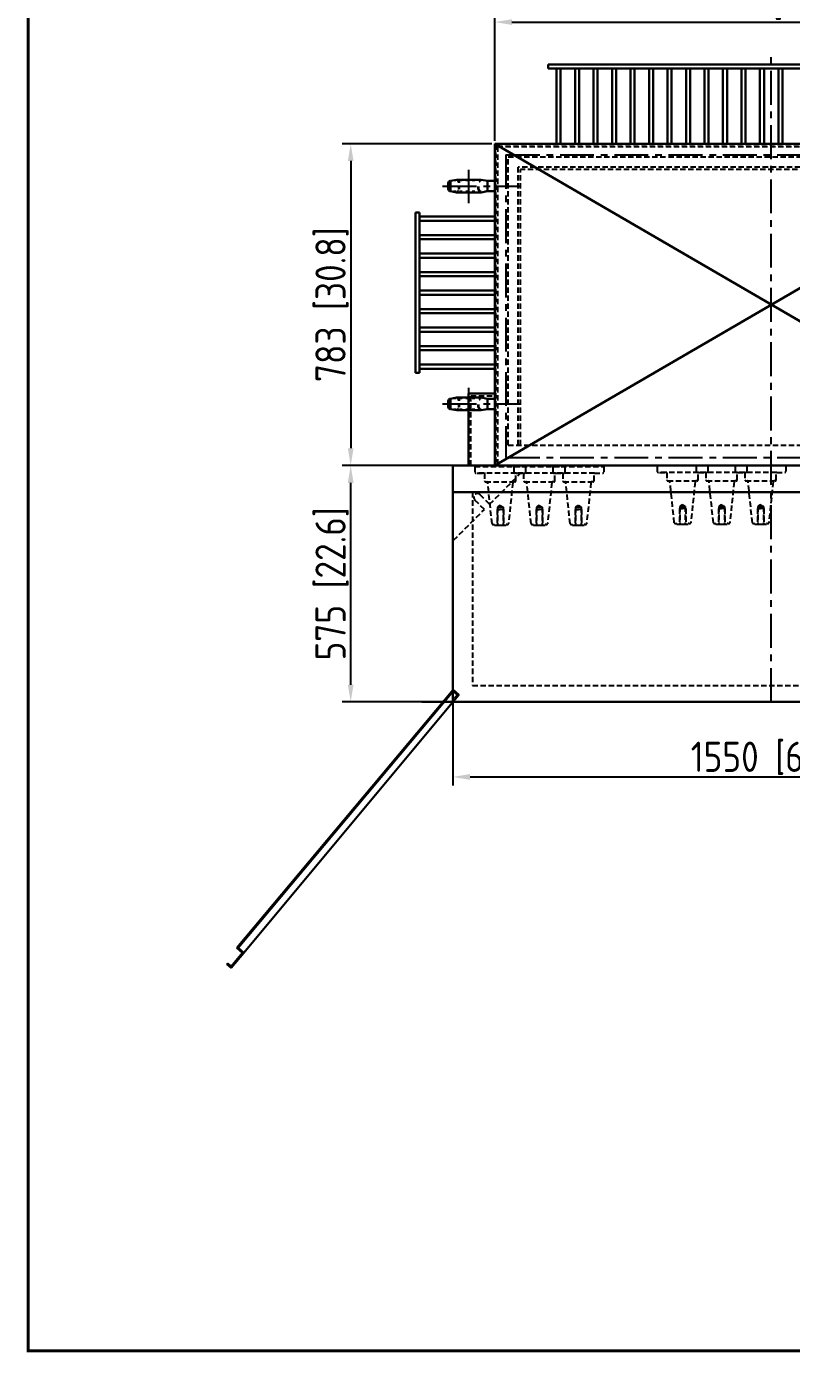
# Model space of a CAD drawing. Header units: millimetres. Extents: x 236326 to 245858, y -181683 to -175236.
# Drawn here: x 236886 to 238748, y -181448 to -178222 of the extents above; entities that cross this region are included whole.
import ezdxf

# ---------------------------------------------------------------- set-up
doc = ezdxf.new("R2010")
doc.units = ezdxf.units.MM
doc.header["$LTSCALE"] = 13
for name, pattern in [('ACAD_ISO03W100', [1.18, 0.47, -0.71]), ('CENTER', [50.8, 31.75, -6.35, 6.35, -6.35]), ('CENTERX2', [101.6, 63.5, -12.7, 12.7, -12.7]), ('DASHED', [0.75, 0.5, -0.25])]:
    doc.linetypes.add(name, pattern=pattern)
doc.layers.get('0').update_dxf_attribs({"color": 1, "linetype": 'CENTER'})
for name, color, linetype in [('1', 4, 'Continuous'), ('4虚线层', 6, 'DASHED'), ('PDF_几何图形', 7, 'Continuous'), ('粗实线', 4, 'Continuous')]:
    doc.layers.add(name, color=color, linetype=linetype)
doc.layers.add('2细实线', color=3, linetype='Continuous', lineweight=20)
doc.layers.add('标注、文本', color=3, linetype='Continuous', lineweight=25)
doc.styles.get("Standard").update_dxf_attribs({"font": 'gbenor.shx', "bigfont": 'gbcbig.shx'})
doc.dimstyles.new('英寸 1-10', dxfattribs={"dimscale": 14, "dimtxt": 3.5, "dimasz": 2, "dimexe": 1.5, "dimexo": 0.5, "dimgap": 0.5, "dimtad": 1, "dimtoh": 1, "dimdec": 1, "dimdsep": 46, "dimtxsty": 'Standard', "dimcen": 2.5, "dimclrd": 3, "dimclre": 3, "dimclrt": 3, "dimadec": 0, "dimazin": 2, "dimtfac": 1, "dimtdec": 1, "dimtmove": 0, "dimatfit": 2, "dimfxl": 1, "dimarcsym": 0})

# ---------------------------------------------------------------- blocks, each defined once
blk = doc.blocks.new('*D233')
at = {"layer": '2细实线', "color": 3, "linetype": 'ByBlock', "lineweight": -2}
for p, q in [((237923.5, -179760.4), (237923.5, -180068.6)), ((239473.5, -179760.4), (239473.5, -180068.6)), ((237965.5, -180047.6), (239431.5, -180047.6))]:
    blk.add_line(p, q, dxfattribs=at)
at = {"layer": '2细实线', "color": 3, "linetype": 'ByBlock'}
for points in [[(237965.5, -180040.6), (237965.5, -180054.6), (237923.5, -180047.6)], [(239431.5, -180040.6), (239431.5, -180054.6), (239473.5, -180047.6)]]:
    blk.add_solid(points, dxfattribs=at)
at = {"layer": 'Defpoints', "color": 0, "linetype": 'ByBlock'}
for p in [(237923.5, -179753.4), (239473.5, -179753.4), (239473.5, -180047.6)]:
    blk.add_point(p, dxfattribs=at)
at = {"layer": '2细实线', "color": 3, "linetype": 'ByBlock', "insert": (238698.5, -180002.3), "char_height": 73.5, "attachment_point": 5}
blk.add_mtext('1550 [61.0]', dxfattribs=at)
blk = doc.blocks.new('*D256')
at = {"layer": '2细实线', "color": 3, "linetype": 'ByBlock', "lineweight": -2}
for p, q in [((237916.5, -179290.2), (237654.1, -179290.2)), ((237675.1, -179823.2), (237675.1, -179332.2)), ((238042.2, -179865.2), (237654.1, -179865.2))]:
    blk.add_line(p, q, dxfattribs=at)
at = {"layer": '2细实线', "color": 3, "linetype": 'ByBlock'}
for points in [[(237668.1, -179332.2), (237682.1, -179332.2), (237675.1, -179290.2)], [(237668.1, -179823.2), (237682.1, -179823.2), (237675.1, -179865.2)]]:
    blk.add_solid(points, dxfattribs=at)
at = {"layer": 'Defpoints', "color": 0, "linetype": 'ByBlock'}
for p in [(237675.1, -179290.2), (237923.5, -179290.2), (238049.2, -179865.2)]:
    blk.add_point(p, dxfattribs=at)
at = {"layer": '2细实线', "color": 3, "linetype": 'ByBlock', "insert": (237629.8, -179577.7), "char_height": 73.5, "attachment_point": 5, "rotation": 90}
blk.add_mtext('575 [22.6]', dxfattribs=at)
blk = doc.blocks.new('*D255')
at = {"layer": '2细实线', "color": 3, "linetype": 'ByBlock', "lineweight": -2}
for p, q in [((238018.5, -178507.2), (237654.1, -178507.2)), ((237675.1, -178549.2), (237675.1, -179248.2)), ((238155.8, -179290.2), (237654.1, -179290.2))]:
    blk.add_line(p, q, dxfattribs=at)
at = {"layer": '2细实线', "color": 3, "linetype": 'ByBlock'}
for points in [[(237668.1, -178549.2), (237682.1, -178549.2), (237675.1, -178507.2)], [(237668.1, -179248.2), (237682.1, -179248.2), (237675.1, -179290.2)]]:
    blk.add_solid(points, dxfattribs=at)
at = {"layer": 'Defpoints', "color": 0, "linetype": 'ByBlock'}
for p in [(238025.5, -178507.2), (237675.1, -179290.2), (238162.8, -179290.2)]:
    blk.add_point(p, dxfattribs=at)
at = {"layer": '2细实线', "color": 3, "linetype": 'ByBlock', "insert": (237629.8, -178898.7), "char_height": 73.5, "attachment_point": 5, "rotation": 90}
blk.add_mtext('783 [30.8]', dxfattribs=at)
blk = doc.blocks.new('*D232')
at = {"layer": '2细实线', "color": 3, "linetype": 'ByBlock', "lineweight": -2}
for p, q in [((238025.5, -178500.2), (238025.5, -178190.3)), ((238067.5, -178211.3), (239329.5, -178211.3)), ((239371.5, -178500.2), (239371.5, -178190.3))]:
    blk.add_line(p, q, dxfattribs=at)
at = {"layer": '2细实线', "color": 3, "linetype": 'ByBlock'}
for points in [[(238067.5, -178204.3), (238067.5, -178218.3), (238025.5, -178211.3)], [(239329.5, -178204.3), (239329.5, -178218.3), (239371.5, -178211.3)]]:
    blk.add_solid(points, dxfattribs=at)
at = {"layer": 'Defpoints', "color": 0, "linetype": 'ByBlock'}
for p in [(239371.5, -178211.3), (238025.5, -178507.2), (239371.5, -178507.2)]:
    blk.add_point(p, dxfattribs=at)
at = {"layer": '2细实线', "color": 3, "linetype": 'ByBlock', "insert": (238698.5, -178166), "char_height": 73.5, "attachment_point": 5}
blk.add_mtext('1346 [53.0]', dxfattribs=at)

msp = doc.modelspace()

# ---------------------------------------------------------------- linework, layer by layer
at = {"color": 7, "linetype": 'ByBlock', "lineweight": 30}
for p, q in [((237923.456, -179290.2), (239473.456, -179290.2)), ((237923.456, -179290.2), (237923.456, -179865.2)), ((239273.456, -179290.2), (238123.456, -179290.2)), ((237923.456, -179355.2), (239473.456, -179355.2)), ((237848.456, -179865.2), (239473.456, -179865.2))]:
    msp.add_line(p, q, dxfattribs=at)
at = {"layer": '1', "color": 1, "linetype": 'CENTERX2', "lineweight": -3, "ltscale": 0.1}
for p, q in [((238698.456, -179865.2), (238698.456, -178284.2)), ((238052.456, -178534.2), (239344.456, -178534.2)), ((238052.456, -178534.2), (238052.456, -179270.2)), ((237962.465, -178651.536), (237962.465, -178570.843)), ((237898.844, -178610.2), (238087.456, -178610.2)), ((237962.465, -179181.536), (237962.465, -179100.843)), ((237898.844, -179140.2), (238087.456, -179140.2)), ((238052.456, -179270.2), (239344.456, -179270.2))]:
    msp.add_line(p, q, dxfattribs=at)
at = {"layer": '1', "const_width": 7.598}
msp.add_lwpolyline([(236890.155, -181443.892), (245225.797, -181443.892), (245225.797, -175452.65), (236890.155, -175452.65), (236890.155, -181443.892)], dxfattribs=at)
at = {"layer": '4虚线层', "ltscale": 2}
for p, q in [((239369.456, -178509.2), (238027.456, -178509.2)), ((238027.456, -178509.2), (238027.456, -179290.2)), ((238032.456, -178514.2), (239364.456, -178514.2)), ((238032.456, -178514.2), (238032.456, -179290.2)), ((238058.456, -179240.2), (238058.456, -178540.2)), ((239338.456, -178540.2), (238058.456, -178540.2)), ((238082.456, -179240.2), (238082.456, -178564.2)), ((239314.456, -178564.2), (238082.456, -178564.2)), ((238088.456, -179240.2), (238088.456, -178570.2)), ((239308.456, -178570.2), (238088.456, -178570.2)), ((237967.717, -179290.2), (237967.717, -179120.509)), ((237967.717, -179120.509), (238025.456, -179120.509)), ((238058.456, -179240.2), (239338.456, -179240.2)), ((237977.317, -179292.242), (237977.317, -179305.785)), ((237977.317, -179292.242), (238100.787, -179292.242)), ((238078.133, -179308.761), (237980.293, -179308.761)), ((237983.103, -179308.761), (238002.78, -179308.761)), ((238000.942, -179309.793), (238000.942, -179327.224)), ((238013.175, -179384.191), (238090.167, -179307.2)), ((238072.317, -179292.242), (238072.317, -179305.785)), ((238072.317, -179292.242), (238195.787, -179292.242)), ((238173.133, -179308.761), (238075.293, -179308.761)), ((238077.162, -179327.224), (238077.162, -179309.793)), ((238078.103, -179308.761), (238097.78, -179308.761)), ((238078.133, -179308.761), (238097.811, -179308.761)), ((238095.942, -179309.793), (238095.942, -179327.224)), ((238100.787, -179292.242), (238100.787, -179305.785)), ((238167.317, -179292.242), (238167.317, -179305.785)), ((238167.317, -179292.242), (238290.787, -179292.242)), ((238268.133, -179308.761), (238170.293, -179308.761)), ((238172.162, -179327.224), (238172.162, -179309.793)), ((238173.103, -179308.761), (238192.78, -179308.761)), ((238173.133, -179308.761), (238192.811, -179308.761)), ((238190.942, -179309.793), (238190.942, -179327.224)), ((238195.787, -179292.242), (238195.787, -179305.785)), ((238267.162, -179327.224), (238267.162, -179309.793)), ((238268.133, -179308.761), (238287.811, -179308.761)), ((238290.787, -179292.242), (238290.787, -179305.785)), ((238420.763, -179290.2), (238420.763, -179303.743)), ((238420.763, -179290.2), (238544.232, -179290.2)), ((238521.579, -179306.719), (238423.739, -179306.719)), ((238426.548, -179306.719), (238446.226, -179306.719)), ((238444.388, -179307.752), (238444.388, -179325.182)), ((238515.763, -179290.2), (238515.763, -179303.743)), ((238515.763, -179290.2), (238639.232, -179290.2)), ((238616.579, -179306.719), (238518.739, -179306.719)), ((238520.607, -179325.182), (238520.607, -179307.752)), ((238521.548, -179306.719), (238541.226, -179306.719)), ((238521.579, -179306.719), (238541.256, -179306.719)), ((238539.388, -179307.752), (238539.388, -179325.182)), ((238544.232, -179290.2), (238544.232, -179303.743)), ((238610.752, -179290.2), (238610.752, -179303.743)), ((238610.752, -179290.2), (238734.221, -179290.2)), ((238711.568, -179306.719), (238613.728, -179306.719)), ((238615.607, -179325.182), (238615.607, -179307.752)), ((238616.537, -179306.719), (238636.215, -179306.719)), ((238616.579, -179306.719), (238636.256, -179306.719)), ((238634.377, -179307.752), (238634.377, -179325.182)), ((238639.232, -179290.2), (238639.232, -179303.743)), ((238710.596, -179325.182), (238710.596, -179307.752)), ((238711.568, -179306.719), (238731.245, -179306.719)), ((238734.221, -179290.2), (238734.221, -179303.743)), ((238003.25, -179329.471), (238071.817, -179329.471)), ((238098.25, -179329.471), (238166.817, -179329.471)), ((238193.25, -179329.471), (238261.817, -179329.471)), ((238446.696, -179327.429), (238515.263, -179327.429)), ((238541.696, -179327.429), (238610.263, -179327.429)), ((238636.684, -179327.429), (238705.251, -179327.429)), ((237971.456, -179355.2), (237971.456, -179825.2)), ((238000.447, -179396.919), (237977.113, -179373.585)), ((238013.175, -179384.191), (237989.841, -179360.857)), ((237925.456, -179471.911), (238000.447, -179396.919)), ((238031.309, -179396.884), (238031.309, -179434.781)), ((238031.309, -179396.884), (238039.022, -179396.884)), ((238032.28, -179391.479), (238032.28, -179433.505)), ((238046.795, -179396.884), (238039.022, -179396.884)), ((238045.763, -179391.479), (238045.763, -179433.505)), ((238046.795, -179396.884), (238046.795, -179434.781)), ((238126.309, -179396.884), (238126.309, -179434.781)), ((238126.309, -179396.884), (238134.022, -179396.884)), ((238127.28, -179391.479), (238127.28, -179433.505)), ((238141.795, -179396.884), (238134.022, -179396.884)), ((238140.763, -179391.479), (238140.763, -179433.505)), ((238141.795, -179396.884), (238141.795, -179434.781)), ((238221.309, -179396.884), (238221.309, -179434.781)), ((238221.309, -179396.884), (238229.022, -179396.884)), ((238222.28, -179391.479), (238222.28, -179433.505)), ((238236.795, -179396.884), (238229.022, -179396.884)), ((238235.763, -179391.479), (238235.763, -179433.505)), ((238236.795, -179396.884), (238236.795, -179434.781)), ((238474.754, -179394.842), (238474.754, -179432.739)), ((238474.754, -179394.842), (238482.467, -179394.842)), ((238475.726, -179389.437), (238475.726, -179431.464)), ((238490.241, -179394.842), (238482.467, -179394.842)), ((238489.208, -179389.437), (238489.208, -179431.464)), ((238490.241, -179394.842), (238490.241, -179432.739)), ((238569.754, -179394.842), (238569.754, -179432.739)), ((238569.754, -179394.842), (238577.467, -179394.842)), ((238570.726, -179389.437), (238570.726, -179431.464)), ((238585.241, -179394.842), (238577.467, -179394.842)), ((238584.208, -179389.437), (238584.208, -179431.464)), ((238585.241, -179394.842), (238585.241, -179432.739)), ((238664.743, -179394.842), (238664.743, -179432.739)), ((238664.743, -179394.842), (238672.456, -179394.842)), ((238665.715, -179389.437), (238665.715, -179431.464)), ((238680.23, -179394.842), (238672.456, -179394.842)), ((238679.197, -179389.437), (238679.197, -179431.464)), ((238680.23, -179394.842), (238680.23, -179432.739)), ((238021.288, -179433.505), (238025.053, -179433.505)), ((238025.053, -179434.781), (238025.053, -179433.505)), ((238032.28, -179433.505), (238031.309, -179434.781)), ((238032.28, -179434.781), (238045.763, -179434.781)), ((238045.763, -179433.505), (238046.795, -179434.781)), ((238054.934, -179433.505), (238053.051, -179433.505)), ((238054.934, -179433.505), (238056.756, -179433.505)), ((238116.288, -179433.505), (238120.053, -179433.505)), ((238120.053, -179434.781), (238120.053, -179433.505)), ((238127.28, -179433.505), (238126.309, -179434.781)), ((238127.28, -179434.781), (238140.763, -179434.781)), ((238140.763, -179433.505), (238141.795, -179434.781)), ((238149.934, -179433.505), (238148.051, -179433.505)), ((238149.934, -179433.505), (238151.756, -179433.505)), ((238211.288, -179433.505), (238215.053, -179433.505)), ((238215.053, -179434.781), (238215.053, -179433.505)), ((238222.28, -179433.505), (238221.309, -179434.781)), ((238222.28, -179434.781), (238235.763, -179434.781)), ((238235.763, -179433.505), (238236.795, -179434.781)), ((238244.934, -179433.505), (238243.051, -179433.505)), ((238244.934, -179433.505), (238246.756, -179433.505)), ((238464.733, -179431.464), (238468.498, -179431.464)), ((238468.498, -179432.739), (238468.498, -179431.464)), ((238475.726, -179431.464), (238474.754, -179432.739)), ((238475.726, -179432.739), (238489.208, -179432.739)), ((238489.208, -179431.464), (238490.241, -179432.739)), ((238498.379, -179431.464), (238496.496, -179431.464)), ((238498.379, -179431.464), (238500.201, -179431.464)), ((238559.733, -179431.464), (238563.498, -179431.464)), ((238563.498, -179432.739), (238563.498, -179431.464)), ((238570.726, -179431.464), (238569.754, -179432.739)), ((238570.726, -179432.739), (238584.208, -179432.739)), ((238584.208, -179431.464), (238585.241, -179432.739)), ((238593.379, -179431.464), (238591.496, -179431.464)), ((238593.379, -179431.464), (238595.201, -179431.464)), ((238654.722, -179431.464), (238658.487, -179431.464)), ((238658.487, -179432.739), (238658.487, -179431.464)), ((238665.715, -179431.464), (238664.743, -179432.739)), ((238665.715, -179432.739), (238679.197, -179432.739)), ((238679.197, -179431.464), (238680.23, -179432.739)), ((238688.368, -179431.464), (238686.485, -179431.464)), ((238688.368, -179431.464), (238690.19, -179431.464)), ((237971.456, -179825.2), (239425.436, -179825.2))]:
    msp.add_line(p, q, dxfattribs=at)
for points in [[(237977.317, -179305.785), (237977.378, -179306.514), (237977.682, -179307.243), (237978.168, -179307.911), (237978.775, -179308.336), (237979.504, -179308.639), (237980.293, -179308.761)], [(238000.942, -179309.793), (238000.821, -179309.247), (238000.456, -179308.882), (237999.91, -179308.761)], [(238072.317, -179305.785), (238072.378, -179306.514), (238072.682, -179307.243), (238073.168, -179307.911), (238073.775, -179308.336), (238074.504, -179308.639), (238075.293, -179308.761)], [(238078.133, -179308.761), (238077.647, -179308.882), (238077.283, -179309.247), (238077.162, -179309.793)], [(238095.942, -179309.793), (238095.821, -179309.247), (238095.456, -179308.882), (238094.91, -179308.761)], [(238097.811, -179308.761), (238098.539, -179308.639), (238099.268, -179308.336), (238099.936, -179307.911), (238100.361, -179307.243), (238100.665, -179306.514), (238100.787, -179305.785)], [(238167.317, -179305.785), (238167.378, -179306.514), (238167.682, -179307.243), (238168.168, -179307.911), (238168.775, -179308.336), (238169.504, -179308.639), (238170.293, -179308.761)], [(238173.133, -179308.761), (238172.647, -179308.882), (238172.283, -179309.247), (238172.162, -179309.793)], [(238190.942, -179309.793), (238190.821, -179309.247), (238190.456, -179308.882), (238189.91, -179308.761)], [(238192.811, -179308.761), (238193.539, -179308.639), (238194.268, -179308.336), (238194.936, -179307.911), (238195.361, -179307.243), (238195.665, -179306.514), (238195.787, -179305.785)], [(238268.133, -179308.761), (238267.647, -179308.882), (238267.283, -179309.247), (238267.162, -179309.793)], [(238287.811, -179308.761), (238288.539, -179308.639), (238289.268, -179308.336), (238289.936, -179307.911), (238290.361, -179307.243), (238290.665, -179306.514), (238290.787, -179305.785)], [(238420.763, -179303.743), (238420.823, -179304.472), (238421.127, -179305.201), (238421.613, -179305.869), (238422.22, -179306.294), (238422.949, -179306.598), (238423.739, -179306.719)], [(238444.388, -179307.752), (238444.266, -179307.205), (238443.902, -179306.841), (238443.355, -179306.719)], [(238515.763, -179303.743), (238515.823, -179304.472), (238516.127, -179305.201), (238516.613, -179305.869), (238517.22, -179306.294), (238517.949, -179306.598), (238518.739, -179306.719)], [(238521.579, -179306.719), (238521.093, -179306.841), (238520.728, -179307.205), (238520.607, -179307.752)], [(238539.388, -179307.752), (238539.266, -179307.205), (238538.902, -179306.841), (238538.355, -179306.719)], [(238541.256, -179306.719), (238541.985, -179306.598), (238542.714, -179306.294), (238543.382, -179305.869), (238543.807, -179305.201), (238544.11, -179304.472), (238544.232, -179303.743)], [(238610.752, -179303.743), (238610.812, -179304.472), (238611.116, -179305.201), (238611.602, -179305.869), (238612.209, -179306.294), (238612.938, -179306.598), (238613.728, -179306.719)], [(238616.579, -179306.719), (238616.093, -179306.841), (238615.728, -179307.205), (238615.607, -179307.752)], [(238634.377, -179307.752), (238634.255, -179307.205), (238633.891, -179306.841), (238633.344, -179306.719)], [(238636.256, -179306.719), (238636.985, -179306.598), (238637.714, -179306.294), (238638.382, -179305.869), (238638.807, -179305.201), (238639.11, -179304.472), (238639.232, -179303.743)], [(238711.568, -179306.719), (238711.082, -179306.841), (238710.717, -179307.205), (238710.596, -179307.752)], [(238731.245, -179306.719), (238731.974, -179306.598), (238732.703, -179306.294), (238733.371, -179305.869), (238733.796, -179305.201), (238734.099, -179304.472), (238734.221, -179303.743)], [(238000.942, -179327.224), (238001.064, -179327.892), (238001.367, -179328.56), (238001.853, -179329.046), (238002.521, -179329.349), (238003.25, -179329.471)], [(238019.041, -179431.441), (238008.534, -179331.536), (238008.352, -179330.868), (238007.987, -179330.321), (238007.501, -179329.896), (238006.894, -179329.592), (238006.226, -179329.471)], [(238074.854, -179329.471), (238071.817, -179329.471), (238071.149, -179329.592), (238070.603, -179329.896), (238070.056, -179330.321), (238069.752, -179330.868), (238069.57, -179331.536), (238059.063, -179431.441)], [(238074.854, -179329.471), (238075.583, -179329.349), (238076.19, -179329.046), (238076.676, -179328.56), (238077.04, -179327.892), (238077.162, -179327.224)], [(238095.942, -179327.224), (238096.064, -179327.892), (238096.367, -179328.56), (238096.853, -179329.046), (238097.521, -179329.349), (238098.25, -179329.471)], [(238114.041, -179431.441), (238103.534, -179331.536), (238103.352, -179330.868), (238102.987, -179330.321), (238102.501, -179329.896), (238101.894, -179329.592), (238101.226, -179329.471)], [(238169.854, -179329.471), (238166.817, -179329.471), (238166.149, -179329.592), (238165.603, -179329.896), (238165.056, -179330.321), (238164.752, -179330.868), (238164.57, -179331.536), (238154.063, -179431.441)], [(238169.854, -179329.471), (238170.583, -179329.349), (238171.19, -179329.046), (238171.676, -179328.56), (238172.04, -179327.892), (238172.162, -179327.224)], [(238190.942, -179327.224), (238191.064, -179327.892), (238191.367, -179328.56), (238191.853, -179329.046), (238192.521, -179329.349), (238193.25, -179329.471)], [(238209.041, -179431.441), (238198.534, -179331.536), (238198.352, -179330.868), (238197.987, -179330.321), (238197.501, -179329.896), (238196.894, -179329.592), (238196.226, -179329.471)], [(238264.854, -179329.471), (238261.817, -179329.471), (238261.149, -179329.592), (238260.603, -179329.896), (238260.056, -179330.321), (238259.752, -179330.868), (238259.57, -179331.536), (238249.063, -179431.441)], [(238264.854, -179329.471), (238265.583, -179329.349), (238266.19, -179329.046), (238266.676, -179328.56), (238267.04, -179327.892), (238267.162, -179327.224)], [(238444.388, -179325.182), (238444.509, -179325.85), (238444.813, -179326.518), (238445.299, -179327.004), (238445.967, -179327.307), (238446.696, -179327.429)], [(238462.486, -179429.399), (238451.979, -179329.494), (238451.797, -179328.826), (238451.433, -179328.279), (238450.947, -179327.854), (238450.339, -179327.55), (238449.671, -179327.429)], [(238518.299, -179327.429), (238515.263, -179327.429), (238514.594, -179327.55), (238514.048, -179327.854), (238513.501, -179328.279), (238513.198, -179328.826), (238513.015, -179329.494), (238502.509, -179429.399)], [(238518.299, -179327.429), (238519.028, -179327.307), (238519.635, -179327.004), (238520.121, -179326.518), (238520.485, -179325.85), (238520.607, -179325.182)], [(238539.388, -179325.182), (238539.509, -179325.85), (238539.813, -179326.518), (238540.299, -179327.004), (238540.967, -179327.307), (238541.696, -179327.429)], [(238557.486, -179429.399), (238546.979, -179329.494), (238546.797, -179328.826), (238546.433, -179328.279), (238545.947, -179327.854), (238545.339, -179327.55), (238544.671, -179327.429)], [(238613.299, -179327.429), (238610.263, -179327.429), (238609.594, -179327.55), (238609.048, -179327.854), (238608.501, -179328.279), (238608.198, -179328.826), (238608.015, -179329.494), (238597.509, -179429.399)], [(238613.299, -179327.429), (238614.028, -179327.307), (238614.635, -179327.004), (238615.121, -179326.518), (238615.485, -179325.85), (238615.607, -179325.182)], [(238634.377, -179325.182), (238634.498, -179325.85), (238634.802, -179326.518), (238635.288, -179327.004), (238635.956, -179327.307), (238636.684, -179327.429)], [(238652.475, -179429.399), (238641.968, -179329.494), (238641.786, -179328.826), (238641.422, -179328.279), (238640.936, -179327.854), (238640.328, -179327.55), (238639.66, -179327.429)], [(238708.288, -179327.429), (238705.251, -179327.429), (238704.583, -179327.55), (238704.037, -179327.854), (238703.49, -179328.279), (238703.187, -179328.826), (238703.004, -179329.494), (238692.498, -179429.399)], [(238708.288, -179327.429), (238709.017, -179327.307), (238709.624, -179327.004), (238710.11, -179326.518), (238710.474, -179325.85), (238710.596, -179325.182)], [(238039.022, -179387.41), (238032.28, -179391.479), (238039.022, -179391.479)], [(238039.022, -179387.41), (238045.763, -179391.479), (238039.022, -179391.479)], [(238134.022, -179387.41), (238127.28, -179391.479), (238134.022, -179391.479)], [(238134.022, -179387.41), (238140.763, -179391.479), (238134.022, -179391.479)], [(238229.022, -179387.41), (238222.28, -179391.479), (238229.022, -179391.479)], [(238229.022, -179387.41), (238235.763, -179391.479), (238229.022, -179391.479)], [(238482.467, -179385.368), (238475.726, -179389.437), (238482.467, -179389.437)], [(238482.467, -179385.368), (238489.208, -179389.437), (238482.467, -179389.437)], [(238577.467, -179385.368), (238570.726, -179389.437), (238577.467, -179389.437)], [(238577.467, -179385.368), (238584.208, -179389.437), (238577.467, -179389.437)], [(238672.456, -179385.368), (238665.715, -179389.437), (238672.456, -179389.437)], [(238672.456, -179385.368), (238679.197, -179389.437), (238672.456, -179389.437)], [(238019.041, -179431.441), (238019.223, -179432.109), (238019.526, -179432.655), (238020.073, -179433.141), (238020.68, -179433.384), (238021.288, -179433.505)], [(238025.053, -179434.781), (238053.051, -179434.781), (238053.051, -179433.505)], [(238056.756, -179433.505), (238057.424, -179433.384), (238058.031, -179433.141), (238058.517, -179432.655), (238058.881, -179432.109), (238059.063, -179431.441)], [(238114.041, -179431.441), (238114.223, -179432.109), (238114.526, -179432.655), (238115.073, -179433.141), (238115.68, -179433.384), (238116.288, -179433.505)], [(238120.053, -179434.781), (238148.051, -179434.781), (238148.051, -179433.505)], [(238151.756, -179433.505), (238152.424, -179433.384), (238153.031, -179433.141), (238153.517, -179432.655), (238153.881, -179432.109), (238154.063, -179431.441)], [(238209.041, -179431.441), (238209.223, -179432.109), (238209.526, -179432.655), (238210.073, -179433.141), (238210.68, -179433.384), (238211.288, -179433.505)], [(238215.053, -179434.781), (238243.051, -179434.781), (238243.051, -179433.505)], [(238246.756, -179433.505), (238247.424, -179433.384), (238248.031, -179433.141), (238248.517, -179432.655), (238248.881, -179432.109), (238249.063, -179431.441)], [(238462.486, -179429.399), (238462.668, -179430.067), (238462.972, -179430.613), (238463.518, -179431.099), (238464.126, -179431.342), (238464.733, -179431.464)], [(238468.498, -179432.739), (238496.496, -179432.739), (238496.496, -179431.464)], [(238500.201, -179431.464), (238500.869, -179431.342), (238501.476, -179431.099), (238501.962, -179430.613), (238502.326, -179430.067), (238502.509, -179429.399)], [(238557.486, -179429.399), (238557.668, -179430.067), (238557.972, -179430.613), (238558.518, -179431.099), (238559.126, -179431.342), (238559.733, -179431.464)], [(238563.498, -179432.739), (238591.496, -179432.739), (238591.496, -179431.464)], [(238595.201, -179431.464), (238595.869, -179431.342), (238596.476, -179431.099), (238596.962, -179430.613), (238597.326, -179430.067), (238597.509, -179429.399)], [(238652.475, -179429.399), (238652.657, -179430.067), (238652.961, -179430.613), (238653.507, -179431.099), (238654.115, -179431.342), (238654.722, -179431.464)], [(238658.487, -179432.739), (238686.485, -179432.739), (238686.485, -179431.464)], [(238690.19, -179431.464), (238690.858, -179431.342), (238691.465, -179431.099), (238691.951, -179430.613), (238692.315, -179430.067), (238692.498, -179429.399)]]:
    msp.add_lwpolyline(points, dxfattribs=at)
msp.add_arc((237983.477, -179367.221), 9, 45, 225, dxfattribs=at)
at = {"layer": 'PDF_几何图形'}
for p, q in [((237924.552, -179835.919), (237397.71, -180463.537)), ((237924.552, -179839.227), (237401.019, -180463.537)), ((237938.2, -179847.499), (237415.08, -180475.53)), ((237924.552, -179835.919), (237938.2, -179847.499)), ((237924.552, -179839.227), (237935.305, -179847.912)), ((237935.305, -179847.912), (237927.861, -179856.597)), ((237927.861, -179856.597), (237929.515, -179858.251)), ((237938.2, -179847.499), (237929.515, -179858.251)), ((237401.019, -180463.537), (237415.08, -180475.53)), ((237375.791, -180501.171), (237374.137, -180503.239)), ((237374.137, -180503.239), (237384.476, -180511.924)), ((237375.791, -180501.171), (237384.476, -180508.615)), ((237415.08, -180475.53), (237384.476, -180511.924))]:
    msp.add_line(p, q, dxfattribs=at)
msp.add_lwpolyline([(237397.71, -180463.537), (237412.185, -180475.53), (237384.476, -180508.615)], dxfattribs=at)
at = {"layer": '标注、文本', "color": 4, "lineweight": 30}
for p, q in [((239371.456, -178507.2), (238025.456, -178507.2)), ((238025.456, -178507.2), (238025.456, -179290.2)), ((238025.456, -178507.2), (239371.456, -179290.2)), ((238025.456, -179290.2), (239371.456, -178507.2)), ((237932.714, -178594.7), (237917.714, -178597.7)), ((237917.714, -178622.7), (237917.714, -178597.7)), ((237932.714, -178594.7), (237992.714, -178594.7)), ((238007.714, -178597.7), (237992.714, -178594.7)), ((238025.456, -178597.7), (238007.714, -178597.7)), ((238007.714, -178622.7), (238007.714, -178597.7)), ((237912.473, -178617.7), (237912.473, -178602.7)), ((237932.714, -178625.7), (237917.714, -178622.7)), ((237932.714, -178625.7), (237992.714, -178625.7)), ((237992.714, -178625.7), (238007.714, -178622.7)), ((238025.456, -178622.7), (238007.714, -178622.7)), ((237961.717, -179290.2), (237961.717, -179114.509)), ((237961.717, -179114.509), (238025.456, -179114.509)), ((237912.473, -179147.7), (237912.473, -179132.7)), ((237932.714, -179124.7), (237917.714, -179127.7)), ((237917.714, -179152.7), (237917.714, -179127.7)), ((237932.714, -179124.7), (237992.714, -179124.7)), ((238007.714, -179127.7), (237992.714, -179124.7)), ((238025.456, -179127.7), (238007.714, -179127.7)), ((238007.714, -179152.7), (238007.714, -179127.7)), ((237932.714, -179155.7), (237917.714, -179152.7)), ((237932.714, -179155.7), (237992.714, -179155.7)), ((237992.714, -179155.7), (238007.714, -179152.7)), ((238025.456, -179152.7), (238007.714, -179152.7))]:
    msp.add_line(p, q, dxfattribs=at)
at = {"layer": '标注、文本', "color": 2, "linetype": 'ACAD_ISO03W100', "lineweight": 18}
for p, q in [((238007.714, -178597.7), (237917.473, -178597.7)), ((238007.714, -178622.7), (237917.473, -178622.7)), ((237937.714, -178617.7), (237937.714, -178602.7)), ((237940.714, -178617.7), (237940.714, -178602.7)), ((237984.714, -178617.7), (237984.714, -178602.7)), ((237987.714, -178617.7), (237987.714, -178602.7)), ((238007.714, -179127.7), (237917.473, -179127.7)), ((237937.714, -179147.7), (237937.714, -179132.7)), ((237940.714, -179147.7), (237940.714, -179132.7)), ((237984.714, -179147.7), (237984.714, -179132.7)), ((237987.714, -179147.7), (237987.714, -179132.7)), ((238007.714, -179152.7), (237917.473, -179152.7))]:
    msp.add_line(p, q, dxfattribs=at)
at = {"layer": '标注、文本', "color": 4, "lineweight": 30}
for centre, start, end in [((237917.473, -178602.7), 90, 180), ((237917.473, -178617.7), 180, 270), ((237917.473, -179132.7), 90, 180), ((237917.473, -179147.7), 180, 270)]:
    msp.add_arc(centre, 5, start, end, dxfattribs=at)
at = {"layer": '标注、文本', "color": 2, "linetype": 'ACAD_ISO03W100', "lineweight": 18}
for centre, radius, start, end in [((237932.714, -178602.7), 8, 0, 90), ((237932.714, -178602.7), 5, 0, 90), ((237992.714, -178602.7), 8, 90, 180), ((237992.714, -178602.7), 5, 90, 180), ((237932.714, -178617.7), 5, 270, 0), ((237932.714, -178617.7), 8, 270, 0), ((237992.714, -178617.7), 8, 180, 270), ((237992.714, -178617.7), 5, 180, 270), ((237932.714, -179132.7), 8, 0, 90), ((237932.714, -179132.7), 5, 0, 90), ((237932.714, -179147.7), 5, 270, 0), ((237932.714, -179147.7), 8, 270, 0), ((237992.714, -179132.7), 8, 90, 180), ((237992.714, -179147.7), 8, 180, 270), ((237992.714, -179132.7), 5, 90, 180), ((237992.714, -179147.7), 5, 180, 270)]:
    msp.add_arc(centre, radius, start, end, dxfattribs=at)
at = {"layer": '粗实线', "lineweight": 30}
for p, q in [((238155.956, -178314.2), (239240.956, -178314.2)), ((238155.956, -178314.2), (238155.956, -178324.2)), ((238155.956, -178324.2), (239240.956, -178324.2)), ((238175.956, -178324.2), (238175.956, -178507.2)), ((238175.956, -178324.2), (238175.956, -178507.2)), ((238185.956, -178324.2), (238185.956, -178507.2)), ((238185.956, -178324.2), (238185.956, -178507.2)), ((238220.956, -178324.2), (238220.956, -178507.2)), ((238220.956, -178324.2), (238220.956, -178507.2)), ((238230.956, -178324.2), (238230.956, -178507.2)), ((238230.956, -178324.2), (238230.956, -178507.2)), ((238265.956, -178324.2), (238265.956, -178507.2)), ((238265.956, -178324.2), (238265.956, -178507.2)), ((238275.956, -178324.2), (238275.956, -178507.2)), ((238275.956, -178324.2), (238275.956, -178507.2)), ((238310.956, -178324.2), (238310.956, -178507.2)), ((238310.956, -178324.2), (238310.956, -178507.2)), ((238320.956, -178324.2), (238320.956, -178507.2)), ((238320.956, -178324.2), (238320.956, -178507.2)), ((238355.956, -178324.2), (238355.956, -178507.2)), ((238355.956, -178324.2), (238355.956, -178507.2)), ((238365.956, -178324.2), (238365.956, -178507.2)), ((238365.956, -178324.2), (238365.956, -178507.2)), ((238400.956, -178324.2), (238400.956, -178507.2)), ((238400.956, -178324.2), (238400.956, -178507.2)), ((238410.956, -178324.2), (238410.956, -178507.2)), ((238410.956, -178324.2), (238410.956, -178507.2)), ((238445.956, -178324.2), (238445.956, -178507.2)), ((238445.956, -178324.2), (238445.956, -178507.2)), ((238455.956, -178324.2), (238455.956, -178507.2)), ((238455.956, -178324.2), (238455.956, -178507.2)), ((238490.956, -178324.2), (238490.956, -178507.2)), ((238490.956, -178324.2), (238490.956, -178507.2)), ((238500.956, -178324.2), (238500.956, -178507.2)), ((238500.956, -178324.2), (238500.956, -178507.2)), ((238535.956, -178324.2), (238535.956, -178507.2)), ((238535.956, -178324.2), (238535.956, -178507.2)), ((238545.956, -178324.2), (238545.956, -178507.2)), ((238545.956, -178324.2), (238545.956, -178507.2)), ((238580.956, -178324.2), (238580.956, -178507.2)), ((238580.956, -178324.2), (238580.956, -178507.2)), ((238590.956, -178324.2), (238590.956, -178507.2)), ((238590.956, -178324.2), (238590.956, -178507.2)), ((238625.956, -178324.2), (238625.956, -178507.2)), ((238625.956, -178324.2), (238625.956, -178507.2)), ((238635.956, -178324.2), (238635.956, -178507.2)), ((238635.956, -178324.2), (238635.956, -178507.2)), ((238670.956, -178324.2), (238670.956, -178507.2)), ((238680.956, -178324.2), (238680.956, -178507.2)), ((238680.956, -178324.2), (238680.956, -178507.2)), ((238715.956, -178324.2), (238715.956, -178507.2)), ((238715.956, -178324.2), (238715.956, -178507.2)), ((238725.956, -178324.2), (238725.956, -178507.2)), ((238725.956, -178324.2), (238725.956, -178507.2)), ((237832.456, -178674.526), (237832.456, -179064.526)), ((237832.456, -178674.526), (237842.456, -178674.526)), ((237842.456, -178674.526), (237842.456, -179064.526)), ((237842.456, -178684.526), (238025.456, -178684.526)), ((237842.456, -178684.526), (238025.456, -178684.526)), ((237842.456, -178694.526), (238025.456, -178694.526)), ((237842.456, -178694.526), (238025.456, -178694.526)), ((237842.456, -178729.526), (238025.456, -178729.526)), ((237842.456, -178729.526), (238025.456, -178729.526)), ((237842.456, -178739.526), (238025.456, -178739.526)), ((237842.456, -178739.526), (238025.456, -178739.526)), ((237842.456, -178774.526), (238025.456, -178774.526)), ((237842.456, -178774.526), (238025.456, -178774.526)), ((237842.456, -178784.526), (238025.456, -178784.526)), ((237842.456, -178784.526), (238025.456, -178784.526)), ((237842.456, -178819.526), (238025.456, -178819.526)), ((237842.456, -178819.526), (238025.456, -178819.526)), ((237842.456, -178829.526), (238025.456, -178829.526)), ((237842.456, -178829.526), (238025.456, -178829.526)), ((237842.456, -178864.526), (238025.456, -178864.526)), ((237842.456, -178864.526), (238025.456, -178864.526)), ((237842.456, -178874.526), (238025.456, -178874.526)), ((237842.456, -178874.526), (238025.456, -178874.526)), ((237842.456, -178909.526), (238025.456, -178909.526)), ((237842.456, -178909.526), (238025.456, -178909.526)), ((237842.456, -178919.526), (238025.456, -178919.526)), ((237842.456, -178919.526), (238025.456, -178919.526)), ((237842.456, -178954.526), (238025.456, -178954.526)), ((237842.456, -178954.526), (238025.456, -178954.526)), ((237842.456, -178964.526), (238025.456, -178964.526)), ((237842.456, -178964.526), (238025.456, -178964.526)), ((237842.456, -178999.526), (238025.456, -178999.526)), ((237842.456, -178999.526), (238025.456, -178999.526)), ((237842.456, -179009.526), (238025.456, -179009.526)), ((237842.456, -179009.526), (238025.456, -179009.526)), ((237842.456, -179044.526), (238025.456, -179044.526)), ((237842.456, -179044.526), (238025.456, -179044.526)), ((237832.456, -179064.526), (237842.456, -179064.526)), ((237842.456, -179054.526), (238025.456, -179054.526)), ((237842.456, -179054.526), (238025.456, -179054.526)), ((237924.552, -179835.919), (237397.71, -180463.537)), ((237924.552, -179839.227), (237401.019, -180463.537)), ((237938.2, -179847.499), (237415.08, -180475.53)), ((237924.552, -179835.919), (237938.2, -179847.499)), ((237924.552, -179839.227), (237935.305, -179847.912)), ((237935.305, -179847.912), (237927.861, -179856.597)), ((237927.861, -179856.597), (237929.515, -179858.251)), ((237938.2, -179847.499), (237929.515, -179858.251)), ((237401.019, -180463.537), (237415.08, -180475.53)), ((237375.791, -180501.171), (237374.137, -180503.239)), ((237374.137, -180503.239), (237384.476, -180511.924)), ((237375.791, -180501.171), (237384.476, -180508.615)), ((237415.08, -180475.53), (237384.476, -180511.924))]:
    msp.add_line(p, q, dxfattribs=at)
msp.add_lwpolyline([(237397.71, -180463.537), (237412.185, -180475.53), (237384.476, -180508.615)], dxfattribs=at)

# ---------------------------------------------------------------- dimensions: what is measured, and where the dimension line sits
at = {"layer": '2细实线', "linetype": 'ByBlock'}
for base, p1, p2, picture, middle in [((239371.456, -178211.329), (238025.456, -178507.2), (239371.456, -178507.2), '*D232', (238698.456, -178166.048)), ((239473.456, -180047.556), (237923.456, -179753.426), (239473.456, -179753.426), '*D233', (238698.456, -180002.274))]:
    dim = msp.add_linear_dim(base=base, p1=p1, p2=p2, dimstyle='英寸 1-10', override={"dimtxt": 5.25, "dimasz": 3}, dxfattribs=at)
    dim.commit()
    dim.dimension.update_dxf_attribs({"geometry": picture, "text_midpoint": middle})
for p1, p2, picture, middle in [((238025.456, -178507.2), (238162.849, -179290.2), '*D255', (237629.806, -178898.7)), ((238049.172, -179865.2), (237923.456, -179290.2), '*D256', (237629.806, -179577.7))]:
    dim = msp.add_linear_dim(base=(237675.087, -179290.2), p1=p1, p2=p2, angle=90, dimstyle='英寸 1-10', override={"dimtxt": 5.25, "dimasz": 3}, dxfattribs=at)
    dim.commit()
    dim.dimension.update_dxf_attribs({"geometry": picture, "text_midpoint": middle})

doc.saveas('drawing.dxf')
